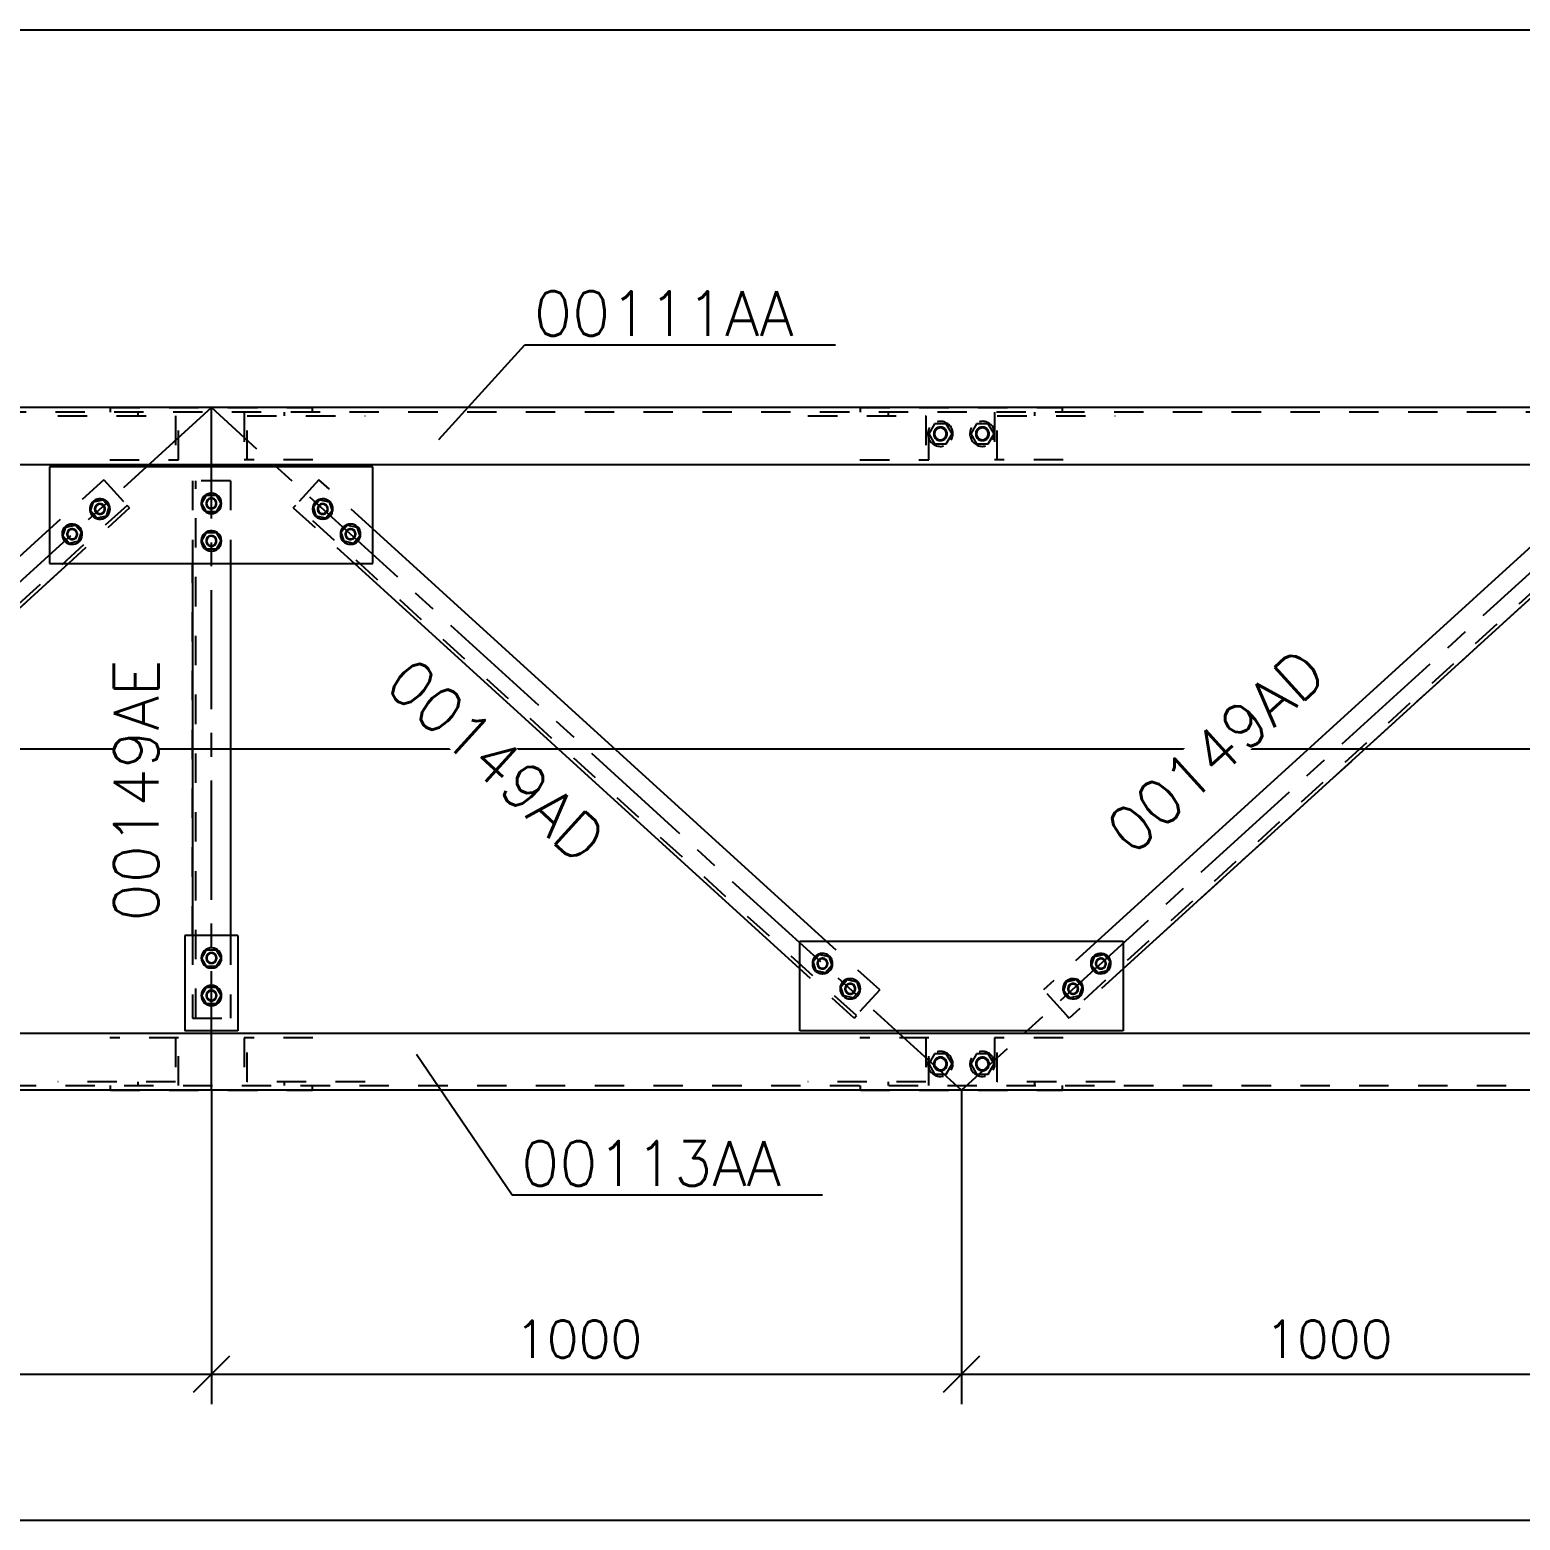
# Model space of a CAD drawing. Header units: millimetres. Extents: x 505 to 1346, y 20403 to 20997.
# Drawn here: x 629.3 to 728.6, y 20532.2 to 20631.6 of the extents above; entities that cross this region are included whole.
import ezdxf

# ---------------------------------------------------------------- set-up
doc = ezdxf.new("R2010")
doc.units = ezdxf.units.MM
doc.linetypes.add('CENTER', pattern=[12.7, 7.9375, -1.5875, 1.5875, -1.5875])
doc.linetypes.add('DXK_LINE_DOT2', pattern=[3.9198, 1.9599, -1.9599])
doc.styles.add('RomanS', font='ROMANS__.TTF', dxfattribs={"height": 0.2})

# ---------------------------------------------------------------- blocks, each defined once
blk = doc.blocks.new('Part-110200292-57752 - 57739')
at = {"color": 3, "linetype": 'Continuous'}
for p, q in [((1036.043, 20606.406), (550.048, 20606.406)), ((1035.618, 20602.596), (550.467, 20602.596))]:
    blk.add_line(p, q, dxfattribs=at)
at = {"color": 7, "linetype": 'DXK_LINE_DOT2'}
blk.add_line((1036.718, 20606.091), (549.367, 20606.091), dxfattribs=at)
blk = doc.blocks.new('Part-110200292-57756 - 57739')
at = {"color": 7, "linetype": 'DXK_LINE_DOT2'}
for p, q in [((631.178, 20605.856), (639.03, 20605.856)), ((636.537, 20605.856), (636.537, 20606.091)), ((639.03, 20605.856), (639.03, 20602.916)), ((639.229, 20602.916), (639.229, 20606.091)), ((634.645, 20602.916), (639.229, 20602.916))]:
    blk.add_line(p, q, dxfattribs=at)
blk = doc.blocks.new('Part-110200292-57757 - 57739')
at = {"color": 7, "linetype": 'DXK_LINE_DOT2'}
for p, q in [((643.598, 20606.091), (643.598, 20602.916)), ((643.797, 20602.916), (643.797, 20605.856)), ((643.797, 20605.856), (651.651, 20605.856)), ((646.29, 20605.856), (646.29, 20606.091)), ((648.184, 20602.916), (643.598, 20602.916))]:
    blk.add_line(p, q, dxfattribs=at)
blk = doc.blocks.new('Part-110200292-57758 - 57739')
at = {"color": 7, "linetype": 'DXK_LINE_DOT2'}
for p, q in [((681.176, 20605.856), (689.029, 20605.856)), ((686.536, 20605.856), (686.536, 20606.091)), ((689.029, 20605.856), (689.029, 20602.916)), ((689.228, 20602.916), (689.228, 20606.091)), ((684.643, 20602.916), (689.228, 20602.916))]:
    blk.add_line(p, q, dxfattribs=at)
blk = doc.blocks.new('Part-110200292-57759 - 57739')
at = {"color": 7, "linetype": 'DXK_LINE_DOT2'}
for p, q in [((693.598, 20606.091), (693.598, 20602.916)), ((693.797, 20602.916), (693.797, 20605.856)), ((693.797, 20605.856), (701.651, 20605.856)), ((696.29, 20605.856), (696.29, 20606.091)), ((698.184, 20602.916), (693.598, 20602.916))]:
    blk.add_line(p, q, dxfattribs=at)
blk = doc.blocks.new('Bolt-110200292-76316 - 57739')
at = {"color": 3, "linetype": 'Continuous'}
for p, q in [((689.615, 20563.332), (689.225, 20562.658)), ((689.225, 20562.658), (689.614, 20561.983)), ((690.394, 20563.331), (689.615, 20563.332)), ((690.393, 20561.982), (690.783, 20562.656)), ((690.783, 20562.656), (690.394, 20563.331)), ((692.415, 20563.329), (692.025, 20562.655)), ((692.025, 20562.655), (692.414, 20561.98)), ((693.194, 20563.329), (692.415, 20563.329)), ((693.193, 20561.979), (693.583, 20562.653)), ((693.583, 20562.653), (693.194, 20563.329)), ((689.614, 20561.983), (690.393, 20561.982)), ((692.414, 20561.98), (693.193, 20561.979))]:
    blk.add_line(p, q, dxfattribs=at)
at = {"color": 3, "linetype": 'DXK_LINE_DOT2'}
for p, q in [((689.615, 20563.332), (689.225, 20562.658)), ((689.225, 20562.658), (689.614, 20561.983)), ((690.394, 20563.331), (689.615, 20563.332)), ((690.392, 20561.982), (690.782, 20562.656)), ((690.782, 20562.656), (690.394, 20563.331)), ((692.415, 20563.329), (692.025, 20562.655)), ((692.025, 20562.655), (692.414, 20561.98)), ((693.194, 20563.328), (692.415, 20563.329)), ((693.192, 20561.98), (693.582, 20562.653)), ((693.582, 20562.653), (693.194, 20563.328)), ((689.614, 20561.983), (690.392, 20561.982)), ((692.414, 20561.98), (693.192, 20561.98))]:
    blk.add_line(p, q, dxfattribs=at)
for centre, radius, start, end in [((690.004, 20562.657), 0.834, 149.94348, 329.94348), ((690.004, 20562.657), 0.834, 329.94348, 149.94348), ((690.004, 20562.657), 0.45, 89.94348, 269.94348), ((690.004, 20562.657), 0.397, 149.94348, 329.94348), ((690.004, 20562.657), 0.397, 329.94348, 149.94348), ((690.004, 20562.657), 0.45, 269.94348, 89.94348), ((692.804, 20562.654), 0.834, 149.94348, 329.94348), ((692.804, 20562.654), 0.834, 329.94348, 149.94348), ((692.804, 20562.654), 0.45, 89.94348, 269.94348), ((692.804, 20562.654), 0.397, 149.94348, 329.94348), ((692.804, 20562.654), 0.397, 329.94348, 149.94348), ((692.804, 20562.654), 0.45, 269.94348, 89.94348)]:
    blk.add_arc(centre, radius, start, end, dxfattribs=at)
at = {"color": 3, "linetype": 'Continuous'}
for centre, radius, start, end in [((690.004, 20562.657), 0.45, 107.94348, 287.94348), ((690.004, 20562.657), 0.45, 107.94348, 287.94348), ((690.004, 20562.657), 0.397, 359.94348, 179.94348), ((690.004, 20562.657), 0.397, 179.94348, 359.94348), ((690.004, 20562.657), 0.45, 287.94348, 107.94348), ((690.004, 20562.657), 0.45, 287.94348, 107.94348), ((692.804, 20562.654), 0.45, 107.94348, 287.94348), ((692.804, 20562.654), 0.45, 107.94348, 287.94348), ((692.804, 20562.654), 0.397, 359.94348, 179.94348), ((692.804, 20562.654), 0.397, 179.94348, 359.94348), ((692.804, 20562.654), 0.45, 287.94348, 107.94348), ((692.804, 20562.654), 0.45, 287.94348, 107.94348)]:
    blk.add_arc(centre, radius, start, end, dxfattribs=at)
blk = doc.blocks.new('Bolt-110200292-58072 - 57739')
at = {"color": 3, "linetype": 'Continuous'}
for p, q in [((640.77, 20600.018), (641.09, 20600.574)), ((641.09, 20600.574), (641.732, 20600.574)), ((641.732, 20600.574), (642.052, 20600.018)), ((641.09, 20599.463), (640.77, 20600.018)), ((641.732, 20599.463), (641.09, 20599.463)), ((642.052, 20600.018), (641.732, 20599.463)), ((640.77, 20597.518), (641.09, 20598.074)), ((641.09, 20596.963), (640.77, 20597.518)), ((641.09, 20598.074), (641.732, 20598.074)), ((641.732, 20598.074), (642.052, 20597.518)), ((642.052, 20597.518), (641.732, 20596.963)), ((641.732, 20596.963), (641.09, 20596.963))]:
    blk.add_line(p, q, dxfattribs=at)
at = {"color": 3, "linetype": 'DXK_LINE_DOT2'}
for p, q in [((640.77, 20600.018), (641.091, 20600.573)), ((641.091, 20600.573), (641.731, 20600.573)), ((641.731, 20600.573), (642.052, 20600.018)), ((641.091, 20599.463), (640.77, 20600.018)), ((641.731, 20599.463), (641.091, 20599.463)), ((642.052, 20600.018), (641.731, 20599.463)), ((640.77, 20597.518), (641.091, 20598.073)), ((641.091, 20596.963), (640.77, 20597.518)), ((641.091, 20598.073), (641.731, 20598.073)), ((641.731, 20598.073), (642.052, 20597.518)), ((642.052, 20597.518), (641.731, 20596.963)), ((641.731, 20596.963), (641.091, 20596.963))]:
    blk.add_line(p, q, dxfattribs=at)
at = {"color": 3, "linetype": 'Continuous'}
for centre, radius, start, end in [((641.411, 20600.018), 0.675, 30, 210), ((641.411, 20600.018), 0.675, 0, 180), ((641.411, 20600.018), 0.675, 210, 30), ((641.411, 20600.018), 0.35, 90, 270), ((641.411, 20600.018), 0.317, 30, 210), ((641.411, 20600.018), 0.35, 270, 90), ((641.411, 20600.018), 0.675, 180, 0), ((641.411, 20600.018), 0.317, 210, 30), ((641.411, 20597.518), 0.675, 30, 210), ((641.411, 20597.518), 0.675, 0, 180), ((641.411, 20597.518), 0.675, 180, 0), ((641.411, 20597.518), 0.675, 210, 30), ((641.411, 20597.518), 0.35, 90, 270), ((641.411, 20597.518), 0.317, 30, 210), ((641.411, 20597.518), 0.317, 210, 30), ((641.411, 20597.518), 0.35, 270, 90)]:
    blk.add_arc(centre, radius, start, end, dxfattribs=at)
at = {"color": 3, "linetype": 'DXK_LINE_DOT2'}
for centre, radius, start, end in [((641.411, 20600.018), 0.35, 72, 252), ((641.411, 20600.018), 0.317, 0, 180), ((641.411, 20600.018), 0.35, 252, 72), ((641.411, 20600.018), 0.317, 180, 0), ((641.411, 20597.518), 0.35, 72, 252), ((641.411, 20597.518), 0.317, 0, 180), ((641.411, 20597.518), 0.317, 180, 0), ((641.411, 20597.518), 0.35, 252, 72)]:
    blk.add_arc(centre, radius, start, end, dxfattribs=at)
blk = doc.blocks.new('Part-110200292-57777 - 57739')
at = {"color": 7, "linetype": 'CENTER'}
blk.add_line((641.416, 20560.906), (641.416, 20606.406), dxfattribs=at)
at = {"color": 7, "linetype": 'DXK_LINE_DOT2'}
for p, q in [((640.146, 20601.518), (640.146, 20596.018)), ((640.146, 20601.518), (640.146, 20601.518)), ((642.686, 20601.518), (640.146, 20601.518)), ((640.381, 20565.716), (640.381, 20601.518)), ((642.686, 20601.518), (642.686, 20596.018)), ((640.146, 20571.216), (640.146, 20596.018)), ((640.146, 20571.216), (640.146, 20565.716)), ((642.686, 20571.216), (642.686, 20565.716)), ((640.146, 20565.716), (640.146, 20565.716)), ((640.146, 20565.716), (642.686, 20565.716))]:
    blk.add_line(p, q, dxfattribs=at)
at = {"color": 3, "linetype": 'Continuous'}
for p, q in [((640.146, 20596.018), (640.146, 20571.216)), ((642.686, 20596.018), (642.686, 20571.216))]:
    blk.add_line(p, q, dxfattribs=at)
blk = doc.blocks.new('Part-110200292-57782 - 57739')
at = {"color": 7, "linetype": 'CENTER'}
blk.add_line((641.418, 20606.406), (591.417, 20560.906), dxfattribs=at)
at = {"color": 7, "linetype": 'DXK_LINE_DOT2'}
for p, q in [((634.242, 20601.593), (630.633, 20598.309)), ((634.242, 20601.593), (635.793, 20599.888)), ((635.793, 20599.888), (598.433, 20565.891)), ((635.951, 20599.714), (631.889, 20596.018)), ((635.951, 20599.714), (635.793, 20599.888)), ((635.793, 20599.888), (635.793, 20599.888)), ((635.951, 20599.714), (635.951, 20599.714)), ((631.889, 20596.018), (602.196, 20568.997)), ((600.55, 20570.934), (596.881, 20567.595)), ((602.196, 20568.997), (598.591, 20565.717)), ((598.433, 20565.891), (596.881, 20567.595)), ((598.433, 20565.891), (598.591, 20565.717)), ((598.433, 20565.891), (598.433, 20565.891)), ((598.591, 20565.717), (598.591, 20565.717))]:
    blk.add_line(p, q, dxfattribs=at)
at = {"color": 3, "linetype": 'Continuous'}
for p, q in [((630.633, 20598.309), (600.55, 20570.934)), ((631.889, 20596.018), (602.196, 20568.997))]:
    blk.add_line(p, q, dxfattribs=at)
blk = doc.blocks.new('Part-110200292-57783 - 57739')
at = {"color": 7, "linetype": 'CENTER'}
blk.add_line((691.417, 20560.906), (641.416, 20606.406), dxfattribs=at)
at = {"color": 7, "linetype": 'DXK_LINE_DOT2'}
for p, q in [((648.583, 20601.601), (646.874, 20599.722)), ((652.184, 20598.324), (648.583, 20601.601)), ((646.874, 20599.722), (647.032, 20599.896)), ((646.874, 20599.722), (650.944, 20596.018)), ((684.404, 20565.888), (647.032, 20599.896)), ((685.955, 20567.593), (682.379, 20570.847)), ((684.245, 20565.714), (680.643, 20568.992)), ((685.955, 20567.593), (684.245, 20565.714)), ((684.245, 20565.714), (684.404, 20565.888)), ((684.245, 20565.714), (684.245, 20565.714)), ((684.404, 20565.888), (684.404, 20565.888))]:
    blk.add_line(p, q, dxfattribs=at)
at = {"color": 3, "linetype": 'Continuous'}
for p, q in [((682.379, 20570.847), (652.184, 20598.324)), ((680.643, 20568.992), (650.944, 20596.018))]:
    blk.add_line(p, q, dxfattribs=at)
blk = doc.blocks.new('Part-110200292-57784 - 57739')
at = {"color": 7, "linetype": 'CENTER'}
blk.add_line((741.418, 20606.406), (691.417, 20560.906), dxfattribs=at)
at = {"color": 7, "linetype": 'DXK_LINE_DOT2'}
for p, q in [((734.243, 20601.594), (730.635, 20598.311)), ((734.243, 20601.594), (735.794, 20599.889)), ((735.794, 20599.889), (698.433, 20565.891)), ((735.953, 20599.715), (731.889, 20596.018)), ((735.953, 20599.715), (735.794, 20599.889)), ((735.794, 20599.889), (735.794, 20599.889)), ((735.953, 20599.715), (735.953, 20599.715)), ((731.889, 20596.018), (702.196, 20568.997)), ((700.455, 20570.847), (696.881, 20567.595)), ((702.196, 20568.997), (698.591, 20565.717)), ((698.433, 20565.891), (696.881, 20567.595)), ((698.433, 20565.891), (698.591, 20565.717)), ((698.433, 20565.891), (698.433, 20565.891)), ((698.591, 20565.717), (698.591, 20565.717))]:
    blk.add_line(p, q, dxfattribs=at)
at = {"color": 3, "linetype": 'Continuous'}
for p, q in [((730.635, 20598.311), (700.455, 20570.847)), ((731.889, 20596.018), (702.196, 20568.997))]:
    blk.add_line(p, q, dxfattribs=at)
blk = doc.blocks.new('Part-110200292-57971 - 57739')
at = {"color": 7, "linetype": 'DXK_LINE_DOT2'}
for p, q in [((684.676, 20560.906), (684.676, 20561.221)), ((684.676, 20560.906), (698.146, 20560.906)), ((698.146, 20560.906), (698.146, 20561.221))]:
    blk.add_line(p, q, dxfattribs=at)
blk = doc.blocks.new('Part-110200292-57854 - 57739')
at = {"color": 7, "linetype": 'DXK_LINE_DOT2'}
for p, q in [((634.677, 20606.091), (634.677, 20606.406)), ((634.677, 20606.406), (648.146, 20606.406)), ((648.146, 20606.091), (648.146, 20606.406))]:
    blk.add_line(p, q, dxfattribs=at)
blk = doc.blocks.new('Part-110200292-57855 - 57739')
at = {"color": 7, "linetype": 'DXK_LINE_DOT2'}
for p, q in [((684.676, 20606.091), (684.676, 20606.406)), ((684.676, 20606.406), (698.146, 20606.406)), ((698.146, 20606.091), (698.146, 20606.406))]:
    blk.add_line(p, q, dxfattribs=at)
blk = doc.blocks.new('Part-110200292-57921 - 57739')
at = {"color": 3, "linetype": 'Continuous'}
for p, q in [((550.467, 20564.716), (1035.618, 20564.716)), ((1036.043, 20560.906), (550.048, 20560.906))]:
    blk.add_line(p, q, dxfattribs=at)
at = {"color": 7, "linetype": 'DXK_LINE_DOT2'}
blk.add_line((549.367, 20561.221), (1036.718, 20561.221), dxfattribs=at)
blk = doc.blocks.new('Part-110200292-57925 - 57739')
at = {"color": 7, "linetype": 'DXK_LINE_DOT2'}
for p, q in [((639.229, 20564.396), (634.645, 20564.396)), ((639.03, 20564.396), (639.03, 20561.456)), ((639.229, 20561.221), (639.229, 20564.396)), ((639.03, 20561.456), (631.178, 20561.456)), ((636.537, 20561.221), (636.537, 20561.456))]:
    blk.add_line(p, q, dxfattribs=at)
blk = doc.blocks.new('Part-110200292-57926 - 57739')
at = {"color": 7, "linetype": 'DXK_LINE_DOT2'}
for p, q in [((648.184, 20564.396), (643.598, 20564.396)), ((643.598, 20564.396), (643.598, 20561.221)), ((643.797, 20561.456), (643.797, 20564.396)), ((651.651, 20561.456), (643.797, 20561.456)), ((646.29, 20561.221), (646.29, 20561.456))]:
    blk.add_line(p, q, dxfattribs=at)
blk = doc.blocks.new('Part-110200292-57927 - 57739')
at = {"color": 7, "linetype": 'DXK_LINE_DOT2'}
for p, q in [((689.228, 20564.396), (684.643, 20564.396)), ((689.029, 20564.396), (689.029, 20561.456)), ((689.228, 20561.221), (689.228, 20564.396)), ((689.029, 20561.456), (681.176, 20561.456)), ((686.536, 20561.221), (686.536, 20561.456))]:
    blk.add_line(p, q, dxfattribs=at)
blk = doc.blocks.new('Part-110200292-57928 - 57739')
at = {"color": 7, "linetype": 'DXK_LINE_DOT2'}
for p, q in [((698.184, 20564.396), (693.598, 20564.396)), ((693.598, 20564.396), (693.598, 20561.221)), ((693.797, 20561.456), (693.797, 20564.396)), ((701.651, 20561.456), (693.797, 20561.456)), ((696.29, 20561.221), (696.29, 20561.456))]:
    blk.add_line(p, q, dxfattribs=at)
blk = doc.blocks.new('Part-110200292-57970 - 57739')
at = {"color": 7, "linetype": 'DXK_LINE_DOT2'}
for p, q in [((634.677, 20560.906), (634.677, 20561.221)), ((634.677, 20560.906), (648.146, 20560.906)), ((648.146, 20560.906), (648.146, 20561.221))]:
    blk.add_line(p, q, dxfattribs=at)
blk = doc.blocks.new('Part-110200292-58048 - 57739')
at = {"color": 3, "linetype": 'Continuous'}
for p, q in [((643.186, 20571.216), (639.646, 20571.216)), ((639.646, 20571.216), (639.646, 20564.866)), ((643.186, 20571.216), (643.186, 20564.866)), ((643.186, 20564.866), (639.646, 20564.866))]:
    blk.add_line(p, q, dxfattribs=at)
blk = doc.blocks.new('Bolt-110200292-58049 - 57739')
at = {"color": 3, "linetype": 'Continuous'}
for p, q in [((640.775, 20569.716), (641.095, 20570.271)), ((641.095, 20569.16), (640.775, 20569.716)), ((641.095, 20570.271), (641.737, 20570.271)), ((641.737, 20570.271), (642.057, 20569.716)), ((642.057, 20569.716), (641.737, 20569.16)), ((641.737, 20569.16), (641.095, 20569.16)), ((640.775, 20567.216), (641.095, 20567.771)), ((641.095, 20567.771), (641.737, 20567.771)), ((641.737, 20567.771), (642.057, 20567.216)), ((641.095, 20566.66), (640.775, 20567.216)), ((641.737, 20566.66), (641.095, 20566.66)), ((642.057, 20567.216), (641.737, 20566.66))]:
    blk.add_line(p, q, dxfattribs=at)
at = {"color": 3, "linetype": 'DXK_LINE_DOT2'}
for p, q in [((640.775, 20569.716), (641.096, 20570.271)), ((641.096, 20569.161), (640.775, 20569.716)), ((641.096, 20570.271), (641.736, 20570.271)), ((641.736, 20570.271), (642.057, 20569.716)), ((642.057, 20569.716), (641.736, 20569.161)), ((641.736, 20569.161), (641.096, 20569.161)), ((640.775, 20567.216), (641.096, 20567.771)), ((641.096, 20567.771), (641.736, 20567.771)), ((641.736, 20567.771), (642.057, 20567.216)), ((641.096, 20566.661), (640.775, 20567.216)), ((641.736, 20566.661), (641.096, 20566.661)), ((642.057, 20567.216), (641.736, 20566.661))]:
    blk.add_line(p, q, dxfattribs=at)
at = {"color": 3, "linetype": 'Continuous'}
for centre, radius, start, end in [((641.416, 20569.716), 0.675, 30, 210), ((641.416, 20569.716), 0.675, 0, 180), ((641.416, 20569.716), 0.675, 180, 0), ((641.416, 20569.716), 0.675, 210, 30), ((641.416, 20569.716), 0.35, 90, 270), ((641.416, 20569.716), 0.317, 30, 210), ((641.416, 20569.716), 0.317, 210, 30), ((641.416, 20569.716), 0.35, 270, 90), ((641.416, 20567.216), 0.675, 30, 210), ((641.416, 20567.216), 0.675, 0, 180), ((641.416, 20567.216), 0.675, 210, 30), ((641.416, 20567.216), 0.35, 90, 270), ((641.416, 20567.216), 0.317, 30, 210), ((641.416, 20567.216), 0.35, 270, 90), ((641.416, 20567.216), 0.675, 180, 0), ((641.416, 20567.216), 0.317, 210, 30)]:
    blk.add_arc(centre, radius, start, end, dxfattribs=at)
at = {"color": 3, "linetype": 'DXK_LINE_DOT2'}
for centre, radius, start, end in [((641.416, 20569.716), 0.35, 72, 252), ((641.416, 20569.716), 0.317, 0, 180), ((641.416, 20569.716), 0.317, 180, 0), ((641.416, 20569.716), 0.35, 252, 72), ((641.416, 20567.216), 0.35, 72, 252), ((641.416, 20567.216), 0.317, 0, 180), ((641.416, 20567.216), 0.35, 252, 72), ((641.416, 20567.216), 0.317, 180, 0)]:
    blk.add_arc(centre, radius, start, end, dxfattribs=at)
blk = doc.blocks.new('Part-110200292-58056 - 57739')
at = {"color": 3, "linetype": 'Continuous'}
for p, q in [((680.643, 20564.866), (680.643, 20570.847)), ((680.643, 20570.847), (702.196, 20570.847)), ((702.196, 20570.847), (702.196, 20564.866)), ((702.196, 20564.866), (680.643, 20564.866))]:
    blk.add_line(p, q, dxfattribs=at)
blk = doc.blocks.new('Bolt-110200292-58057 - 57739')
at = {"color": 3, "linetype": 'Continuous'}
for p, q in [((700.069, 20569.21), (700.264, 20569.821)), ((700.069, 20569.21), (700.264, 20569.821)), ((700.891, 20569.958), (700.264, 20569.821)), ((700.891, 20569.958), (701.322, 20569.484)), ((700.501, 20568.736), (700.069, 20569.21)), ((701.127, 20568.873), (700.501, 20568.736)), ((701.322, 20569.484), (701.127, 20568.873)), ((701.127, 20568.873), (701.322, 20569.484)), ((698.22, 20567.528), (698.415, 20568.139)), ((698.22, 20567.528), (698.415, 20568.139)), ((699.042, 20568.275), (698.415, 20568.139)), ((699.042, 20568.275), (699.473, 20567.801)), ((699.473, 20567.801), (699.278, 20567.19)), ((699.278, 20567.19), (699.473, 20567.801)), ((698.652, 20567.053), (698.22, 20567.528)), ((699.278, 20567.19), (698.652, 20567.053))]:
    blk.add_line(p, q, dxfattribs=at)
at = {"color": 3, "linetype": 'DXK_LINE_DOT2'}
for p, q in [((700.07, 20569.21), (700.264, 20569.821)), ((700.264, 20569.821), (700.891, 20569.958)), ((700.891, 20569.958), (701.322, 20569.484)), ((700.501, 20568.736), (700.07, 20569.21)), ((701.127, 20568.873), (700.501, 20568.736)), ((701.322, 20569.484), (701.127, 20568.873)), ((698.221, 20567.528), (698.415, 20568.138)), ((698.415, 20568.138), (699.042, 20568.275)), ((699.042, 20568.275), (699.473, 20567.801)), ((699.473, 20567.801), (699.278, 20567.19)), ((698.652, 20567.054), (698.221, 20567.528)), ((699.278, 20567.19), (698.652, 20567.054))]:
    blk.add_line(p, q, dxfattribs=at)
at = {"color": 3, "linetype": 'Continuous'}
for centre, radius, start, end in [((700.696, 20569.347), 0.675, 132.3017, 312.3017), ((700.696, 20569.347), 0.675, 162.3017, 342.3017), ((700.696, 20569.347), 0.675, 342.3017, 162.3017), ((700.696, 20569.347), 0.675, 312.3017, 132.3017), ((700.696, 20569.347), 0.35, 42.3017, 222.3017), ((700.696, 20569.347), 0.317, 342.3017, 162.3017), ((700.696, 20569.347), 0.35, 222.3017, 42.3017), ((700.696, 20569.347), 0.317, 162.3017, 342.3017), ((698.847, 20567.664), 0.675, 132.3017, 312.3017), ((698.847, 20567.664), 0.675, 162.3017, 342.3017), ((698.847, 20567.664), 0.675, 342.3017, 162.3017), ((698.847, 20567.664), 0.675, 312.3017, 132.3017), ((698.847, 20567.664), 0.35, 42.3017, 222.3017), ((698.847, 20567.664), 0.317, 162.3017, 342.3017), ((698.847, 20567.664), 0.317, 342.3017, 162.3017), ((698.847, 20567.664), 0.35, 222.3017, 42.3017)]:
    blk.add_arc(centre, radius, start, end, dxfattribs=at)
at = {"color": 3, "linetype": 'DXK_LINE_DOT2'}
for centre, radius, start, end in [((700.696, 20569.347), 0.35, 24.3017, 204.3017), ((700.696, 20569.347), 0.317, 132.3017, 312.3017), ((700.696, 20569.347), 0.317, 312.3017, 132.3017), ((700.696, 20569.347), 0.35, 204.3017, 24.3017), ((698.847, 20567.664), 0.35, 24.3017, 204.3017), ((698.847, 20567.664), 0.35, 204.3017, 24.3017), ((698.847, 20567.664), 0.317, 132.3017, 312.3017), ((698.847, 20567.664), 0.317, 312.3017, 132.3017)]:
    blk.add_arc(centre, radius, start, end, dxfattribs=at)
blk = doc.blocks.new('Bolt-110200292-58058 - 57739')
at = {"color": 3, "linetype": 'Continuous'}
for p, q in [((681.516, 20569.484), (681.948, 20569.958)), ((681.948, 20569.958), (682.575, 20569.821)), ((682.575, 20569.821), (682.77, 20569.21)), ((681.711, 20568.873), (681.516, 20569.484)), ((682.338, 20568.736), (681.711, 20568.873)), ((682.77, 20569.21), (682.338, 20568.736)), ((683.365, 20567.801), (683.797, 20568.275)), ((683.56, 20567.19), (683.365, 20567.801)), ((683.797, 20568.275), (684.424, 20568.139)), ((684.424, 20568.139), (684.619, 20567.528)), ((684.187, 20567.053), (683.56, 20567.19)), ((684.619, 20567.528), (684.187, 20567.053))]:
    blk.add_line(p, q, dxfattribs=at)
at = {"color": 3, "linetype": 'DXK_LINE_DOT2'}
for p, q in [((681.517, 20569.484), (681.948, 20569.958)), ((681.948, 20569.958), (682.574, 20569.821)), ((682.574, 20569.821), (682.769, 20569.21)), ((681.712, 20568.873), (681.517, 20569.484)), ((682.338, 20568.736), (681.712, 20568.873)), ((682.769, 20569.21), (682.338, 20568.736)), ((683.366, 20567.801), (683.797, 20568.275)), ((683.561, 20567.19), (683.366, 20567.801)), ((683.797, 20568.275), (684.423, 20568.138)), ((684.423, 20568.138), (684.618, 20567.528)), ((684.187, 20567.054), (683.561, 20567.19)), ((684.618, 20567.528), (684.187, 20567.054))]:
    blk.add_line(p, q, dxfattribs=at)
at = {"color": 3, "linetype": 'Continuous'}
for centre, radius, start, end in [((682.143, 20569.347), 0.675, 77.69802, 257.69802), ((682.143, 20569.347), 0.675, 47.69802, 227.69802), ((682.143, 20569.347), 0.675, 227.69802, 47.69802), ((682.143, 20569.347), 0.35, 137.69802, 317.69802), ((682.143, 20569.347), 0.317, 77.69802, 257.69802), ((682.143, 20569.347), 0.35, 317.69802, 137.69802), ((682.143, 20569.347), 0.675, 257.69802, 77.69802), ((682.143, 20569.347), 0.317, 257.69802, 77.69802), ((683.992, 20567.664), 0.675, 77.69802, 257.69802), ((683.992, 20567.664), 0.675, 47.69802, 227.69802), ((683.992, 20567.664), 0.675, 227.69802, 47.69802), ((683.992, 20567.664), 0.35, 137.69802, 317.69802), ((683.992, 20567.664), 0.317, 77.69802, 257.69802), ((683.992, 20567.664), 0.35, 317.69802, 137.69802), ((683.992, 20567.664), 0.675, 257.69802, 77.69802), ((683.992, 20567.664), 0.317, 257.69802, 77.69802)]:
    blk.add_arc(centre, radius, start, end, dxfattribs=at)
at = {"color": 3, "linetype": 'DXK_LINE_DOT2'}
for centre, radius, start, end in [((682.143, 20569.347), 0.35, 119.69802, 299.69802), ((682.143, 20569.347), 0.317, 47.69802, 227.69802), ((682.143, 20569.347), 0.317, 227.69802, 47.69802), ((682.143, 20569.347), 0.35, 299.69802, 119.69802), ((683.992, 20567.664), 0.35, 119.69802, 299.69802), ((683.992, 20567.664), 0.317, 47.69802, 227.69802), ((683.992, 20567.664), 0.317, 227.69802, 47.69802), ((683.992, 20567.664), 0.35, 299.69802, 119.69802)]:
    blk.add_arc(centre, radius, start, end, dxfattribs=at)
blk = doc.blocks.new('Part-110200292-58070 - 57739')
at = {"color": 3, "linetype": 'Continuous'}
for p, q in [((652.184, 20602.448), (630.633, 20602.448)), ((630.633, 20602.448), (630.633, 20596.018)), ((652.184, 20596.018), (652.184, 20602.448)), ((630.633, 20596.018), (652.184, 20596.018))]:
    blk.add_line(p, q, dxfattribs=at)
blk = doc.blocks.new('Bolt-110200292-58071 - 57739')
at = {"color": 3, "linetype": 'Continuous'}
for p, q in [((648.209, 20599.786), (648.64, 20600.261)), ((648.404, 20599.175), (648.209, 20599.786)), ((648.64, 20600.261), (649.267, 20600.124)), ((649.462, 20599.513), (649.03, 20599.038)), ((649.267, 20600.124), (649.462, 20599.513)), ((649.03, 20599.038), (648.404, 20599.175)), ((650.058, 20598.104), (650.489, 20598.578)), ((650.489, 20598.578), (651.116, 20598.441)), ((651.116, 20598.441), (651.311, 20597.83)), ((650.253, 20597.492), (650.058, 20598.104)), ((650.879, 20597.356), (650.253, 20597.492)), ((651.311, 20597.83), (650.879, 20597.356))]:
    blk.add_line(p, q, dxfattribs=at)
at = {"color": 3, "linetype": 'DXK_LINE_DOT2'}
for p, q in [((648.209, 20599.786), (648.641, 20600.26)), ((648.404, 20599.175), (648.209, 20599.786)), ((648.641, 20600.26), (649.267, 20600.123)), ((649.461, 20599.513), (649.03, 20599.039)), ((649.267, 20600.123), (649.461, 20599.513)), ((649.03, 20599.039), (648.404, 20599.175)), ((650.058, 20598.103), (650.49, 20598.577)), ((650.49, 20598.577), (651.116, 20598.441)), ((651.116, 20598.441), (651.311, 20597.83)), ((650.253, 20597.493), (650.058, 20598.103)), ((650.879, 20597.356), (650.253, 20597.493)), ((651.311, 20597.83), (650.879, 20597.356))]:
    blk.add_line(p, q, dxfattribs=at)
at = {"color": 3, "linetype": 'Continuous'}
for centre, radius, start, end in [((648.835, 20599.649), 0.675, 77.69802, 257.69802), ((648.835, 20599.649), 0.675, 47.69802, 227.69802), ((648.835, 20599.649), 0.675, 227.69802, 47.69802), ((648.835, 20599.649), 0.35, 137.69802, 317.69802), ((648.835, 20599.649), 0.317, 77.69802, 257.69802), ((648.835, 20599.649), 0.35, 317.69802, 137.69802), ((648.835, 20599.649), 0.675, 257.69802, 77.69802), ((648.835, 20599.649), 0.317, 257.69802, 77.69802), ((650.684, 20597.967), 0.675, 77.69802, 257.69802), ((650.684, 20597.967), 0.675, 47.69802, 227.69802), ((650.684, 20597.967), 0.675, 227.69802, 47.69802), ((650.684, 20597.967), 0.675, 257.69802, 77.69802), ((650.684, 20597.967), 0.35, 137.69802, 317.69802), ((650.684, 20597.967), 0.317, 77.69802, 257.69802), ((650.684, 20597.967), 0.35, 317.69802, 137.69802), ((650.684, 20597.967), 0.317, 257.69802, 77.69802)]:
    blk.add_arc(centre, radius, start, end, dxfattribs=at)
at = {"color": 3, "linetype": 'DXK_LINE_DOT2'}
for centre, radius, start, end in [((648.835, 20599.649), 0.35, 119.69802, 299.69802), ((648.835, 20599.649), 0.317, 47.69802, 227.69802), ((648.835, 20599.649), 0.317, 227.69802, 47.69802), ((648.835, 20599.649), 0.35, 299.69802, 119.69802), ((650.684, 20597.967), 0.35, 119.69802, 299.69802), ((650.684, 20597.967), 0.317, 47.69802, 227.69802), ((650.684, 20597.967), 0.317, 227.69802, 47.69802), ((650.684, 20597.967), 0.35, 299.69802, 119.69802)]:
    blk.add_arc(centre, radius, start, end, dxfattribs=at)
blk = doc.blocks.new('Bolt-110200292-58073 - 57739')
at = {"color": 3, "linetype": 'Continuous'}
for p, q in [((633.355, 20599.513), (633.55, 20600.124)), ((633.355, 20599.513), (633.55, 20600.124)), ((633.787, 20599.038), (633.355, 20599.513)), ((634.177, 20600.261), (633.55, 20600.124)), ((634.177, 20600.261), (634.608, 20599.786)), ((634.608, 20599.786), (634.413, 20599.175)), ((634.413, 20599.175), (634.608, 20599.786)), ((631.506, 20597.83), (631.701, 20598.441)), ((631.506, 20597.83), (631.701, 20598.441)), ((632.328, 20598.578), (631.701, 20598.441)), ((632.328, 20598.578), (632.759, 20598.104)), ((634.413, 20599.175), (633.787, 20599.038)), ((631.938, 20597.356), (631.506, 20597.83)), ((632.564, 20597.492), (631.938, 20597.356)), ((632.759, 20598.104), (632.564, 20597.492)), ((632.564, 20597.492), (632.759, 20598.104))]:
    blk.add_line(p, q, dxfattribs=at)
at = {"color": 3, "linetype": 'DXK_LINE_DOT2'}
for p, q in [((633.356, 20599.513), (633.55, 20600.123)), ((633.787, 20599.039), (633.356, 20599.513)), ((633.55, 20600.123), (634.177, 20600.26)), ((634.177, 20600.26), (634.608, 20599.786)), ((634.608, 20599.786), (634.413, 20599.175)), ((631.507, 20597.83), (631.701, 20598.441)), ((631.701, 20598.441), (632.328, 20598.577)), ((632.328, 20598.577), (632.759, 20598.103)), ((634.413, 20599.175), (633.787, 20599.039)), ((631.938, 20597.356), (631.507, 20597.83)), ((632.564, 20597.493), (631.938, 20597.356)), ((632.759, 20598.103), (632.564, 20597.493))]:
    blk.add_line(p, q, dxfattribs=at)
at = {"color": 3, "linetype": 'Continuous'}
for centre, radius, start, end in [((633.982, 20599.649), 0.675, 342.3017, 162.3017), ((633.982, 20599.649), 0.675, 312.3017, 132.3017), ((633.982, 20599.649), 0.675, 132.3017, 312.3017), ((633.982, 20599.649), 0.675, 162.3017, 342.3017), ((633.982, 20599.649), 0.35, 42.3017, 222.3017), ((633.982, 20599.649), 0.317, 162.3017, 342.3017), ((633.982, 20599.649), 0.317, 342.3017, 162.3017), ((633.982, 20599.649), 0.35, 222.3017, 42.3017), ((632.133, 20597.967), 0.675, 132.3017, 312.3017), ((632.133, 20597.967), 0.675, 342.3017, 162.3017), ((632.133, 20597.967), 0.675, 312.3017, 132.3017), ((632.133, 20597.967), 0.675, 162.3017, 342.3017), ((632.133, 20597.967), 0.35, 42.3017, 222.3017), ((632.133, 20597.967), 0.317, 162.3017, 342.3017), ((632.133, 20597.967), 0.317, 342.3017, 162.3017), ((632.133, 20597.967), 0.35, 222.3017, 42.3017)]:
    blk.add_arc(centre, radius, start, end, dxfattribs=at)
at = {"color": 3, "linetype": 'DXK_LINE_DOT2'}
for centre, radius, start, end in [((633.982, 20599.649), 0.35, 24.3017, 204.3017), ((633.982, 20599.649), 0.35, 204.3017, 24.3017), ((633.982, 20599.649), 0.317, 132.3017, 312.3017), ((633.982, 20599.649), 0.317, 312.3017, 132.3017), ((632.133, 20597.967), 0.35, 24.3017, 204.3017), ((632.133, 20597.967), 0.35, 204.3017, 24.3017), ((632.133, 20597.967), 0.317, 132.3017, 312.3017), ((632.133, 20597.967), 0.317, 312.3017, 132.3017)]:
    blk.add_arc(centre, radius, start, end, dxfattribs=at)
blk = doc.blocks.new('Bolt-110200292-76310 - 57739')
at = {"color": 3, "linetype": 'Continuous'}
for p, q in [((689.614, 20605.329), (689.225, 20604.653)), ((690.393, 20605.329), (689.614, 20605.329)), ((690.783, 20604.655), (690.393, 20605.329)), ((692.414, 20605.331), (692.025, 20604.656)), ((693.193, 20605.332), (692.414, 20605.331)), ((693.583, 20604.658), (693.193, 20605.332)), ((689.225, 20604.653), (689.615, 20603.979)), ((690.394, 20603.98), (690.783, 20604.655)), ((692.025, 20604.656), (692.415, 20603.982)), ((693.194, 20603.983), (693.583, 20604.658)), ((689.615, 20603.979), (690.394, 20603.98)), ((692.415, 20603.982), (693.194, 20603.983))]:
    blk.add_line(p, q, dxfattribs=at)
at = {"color": 3, "linetype": 'DXK_LINE_DOT2'}
for p, q in [((689.614, 20605.328), (689.225, 20604.653)), ((690.392, 20605.329), (689.614, 20605.328)), ((690.782, 20604.655), (690.392, 20605.329)), ((692.414, 20605.331), (692.025, 20604.656)), ((693.192, 20605.332), (692.414, 20605.331)), ((693.582, 20604.658), (693.192, 20605.332)), ((689.225, 20604.653), (689.615, 20603.98)), ((690.394, 20603.98), (690.782, 20604.655)), ((692.025, 20604.656), (692.415, 20603.982)), ((693.194, 20603.983), (693.582, 20604.658)), ((689.615, 20603.98), (690.394, 20603.98)), ((692.415, 20603.982), (693.194, 20603.983))]:
    blk.add_line(p, q, dxfattribs=at)
for centre, radius, start, end in [((690.004, 20604.654), 0.834, 330.05652, 150.05652), ((692.804, 20604.657), 0.834, 330.05652, 150.05652), ((690.004, 20604.654), 0.834, 150.05652, 330.05652), ((690.004, 20604.654), 0.45, 90.05652, 270.05652), ((690.004, 20604.654), 0.397, 150.05652, 330.05652), ((690.004, 20604.654), 0.397, 330.05652, 150.05652), ((690.004, 20604.654), 0.45, 270.05652, 90.05652), ((692.804, 20604.657), 0.834, 150.05652, 330.05652), ((692.804, 20604.657), 0.45, 90.05652, 270.05652), ((692.804, 20604.657), 0.397, 150.05652, 330.05652), ((692.804, 20604.657), 0.397, 330.05652, 150.05652), ((692.804, 20604.657), 0.45, 270.05652, 90.05652)]:
    blk.add_arc(centre, radius, start, end, dxfattribs=at)
at = {"color": 3, "linetype": 'Continuous'}
for centre, radius, start, end in [((690.004, 20604.654), 0.45, 108.05652, 288.05652), ((690.004, 20604.654), 0.45, 108.05652, 288.05652), ((690.004, 20604.654), 0.397, 0.05652, 180.05652), ((690.004, 20604.654), 0.397, 180.05652, 0.05652), ((690.004, 20604.654), 0.45, 288.05652, 108.05652), ((690.004, 20604.654), 0.45, 288.05652, 108.05652), ((692.804, 20604.657), 0.45, 108.05652, 288.05652), ((692.804, 20604.657), 0.45, 108.05652, 288.05652), ((692.804, 20604.657), 0.397, 0.05652, 180.05652), ((692.804, 20604.657), 0.397, 180.05652, 0.05652), ((692.804, 20604.657), 0.45, 288.05652, 108.05652), ((692.804, 20604.657), 0.45, 288.05652, 108.05652)]:
    blk.add_arc(centre, radius, start, end, dxfattribs=at)
blk = doc.blocks.new('StraightDimension-110200292-63843 - 57739')
at = {"color": 7, "linetype": 'Continuous'}
blk.add_line((548.09, 20583.656), (1159.796, 20583.656), dxfattribs=at)
blk = doc.blocks.new('StraightDimension-110200292-70075 - 57739')
at = {"color": 7, "linetype": 'Continuous'}
blk.add_line((545.548, 20631.586), (1148.584, 20631.586), dxfattribs=at)
blk = doc.blocks.new('StraightDimension-110200292-63842 - 57739')
at = {"color": 7, "linetype": 'Continuous'}
blk.add_line((548.09, 20583.656), (1159.796, 20583.656), dxfattribs=at)
blk = doc.blocks.new('StraightDimension-110200292-64392 - 57739')
at = {"color": 7, "linetype": 'Continuous'}
for p, q in [((691.417, 20560.906), (691.417, 20539.976)), ((741.419, 20560.906), (741.419, 20539.976)), ((692.617, 20543.176), (690.217, 20540.776)), ((740.219, 20540.776), (742.619, 20543.176)), ((691.417, 20541.976), (741.419, 20541.976))]:
    blk.add_line(p, q, dxfattribs=at)
at = {"color": 0}
blk.add_wipeout([(721.693, 20542.576), (721.693, 20546.076), (711.142, 20546.076), (711.142, 20542.576)], dxfattribs=at)
at = {"color": 3, "style": 'RomanS'}
blk.add_text('1000', height=2.4772, dxfattribs=at).set_placement((711.642, 20543.076))
blk = doc.blocks.new('StraightDimension-110200292-64393 - 57739')
at = {"color": 7, "linetype": 'Continuous'}
for p, q in [((641.416, 20560.906), (641.416, 20539.976)), ((691.417, 20560.906), (691.417, 20539.976)), ((642.616, 20543.176), (640.216, 20540.776)), ((690.217, 20540.776), (692.617, 20543.176)), ((641.416, 20541.976), (691.417, 20541.976))]:
    blk.add_line(p, q, dxfattribs=at)
at = {"color": 0}
blk.add_wipeout([(671.692, 20542.576), (671.692, 20546.076), (661.141, 20546.076), (661.141, 20542.576)], dxfattribs=at)
at = {"color": 3, "style": 'RomanS'}
blk.add_text('1000', height=2.4772, dxfattribs=at).set_placement((661.641, 20543.076))
blk = doc.blocks.new('StraightDimension-110200292-64394 - 57739')
at = {"color": 7, "linetype": 'Continuous'}
for p, q in [((591.417, 20560.906), (591.417, 20539.976)), ((641.416, 20560.906), (641.416, 20539.976)), ((592.617, 20543.176), (590.217, 20540.776)), ((640.216, 20540.776), (642.616, 20543.176)), ((591.417, 20541.976), (641.416, 20541.976))]:
    blk.add_line(p, q, dxfattribs=at)
at = {"color": 0}
blk.add_wipeout([(621.692, 20542.576), (621.692, 20546.076), (611.141, 20546.076), (611.141, 20542.576)], dxfattribs=at)
at = {"color": 3, "style": 'RomanS'}
blk.add_text('1000', height=2.4772, dxfattribs=at).set_placement((611.641, 20543.076))
blk = doc.blocks.new('StraightDimension-110200292-64489 - 57739')
at = {"color": 7, "linetype": 'Continuous'}
blk.add_line((545.548, 20532.246), (1152.111, 20532.246), dxfattribs=at)
blk = doc.blocks.new('Mark-110200292-69381 - 57739')
at = {"color": 0}
blk.add_wipeout([(637.887, 20591.783), (634.887, 20591.783), (634.887, 20572.148), (637.887, 20572.148)], dxfattribs=at)
blk.add_wipeout([(637.887, 20591.783), (634.887, 20591.783), (634.887, 20572.148), (637.887, 20572.148)], dxfattribs=at)
at = {"color": 6, "style": 'RomanS'}
blk.add_text('00149AE', height=2.9727, rotation=90.00021, dxfattribs=at).set_placement((637.887, 20572.148))
blk = doc.blocks.new('Mark-110200292-69387 - 57739')
at = {"color": 0}
blk.add_wipeout([(717.522, 20589.845), (715.503, 20592.064), (700.773, 20578.659), (702.792, 20576.441)], dxfattribs=at)
blk.add_wipeout([(717.522, 20589.845), (715.503, 20592.064), (700.773, 20578.659), (702.792, 20576.441)], dxfattribs=at)
at = {"color": 6, "style": 'RomanS'}
blk.add_text('00149AD', height=2.9727, rotation=42.30147, dxfattribs=at).set_placement((702.792, 20576.441))
blk = doc.blocks.new('Mark-110200292-69386 - 57739')
at = {"color": 0}
blk.add_wipeout([(667.557, 20574.342), (669.576, 20576.56), (654.846, 20589.965), (652.827, 20587.746)], dxfattribs=at)
blk.add_wipeout([(667.557, 20574.342), (669.576, 20576.56), (654.846, 20589.965), (652.827, 20587.746)], dxfattribs=at)
at = {"color": 6, "style": 'RomanS'}
blk.add_text('00149AD', height=2.9727, rotation=-42.30147, dxfattribs=at).set_placement((652.827, 20587.746))
blk = doc.blocks.new('Mark-110200292-69547 - 57739')
at = {"color": 7, "linetype": 'Continuous'}
for p, q in [((656.563, 20604.272), (662.307, 20610.593)), ((662.307, 20610.593), (683.001, 20610.593))]:
    blk.add_line(p, q, dxfattribs=at)
at = {"color": 0}
blk.add_wipeout([(682.401, 20611.193), (682.401, 20614.193), (662.907, 20614.193), (662.907, 20611.193)], dxfattribs=at)
blk.add_wipeout([(682.401, 20611.193), (682.401, 20614.193), (662.907, 20614.193), (662.907, 20611.193)], dxfattribs=at)
at = {"color": 6, "style": 'RomanS'}
blk.add_text('00111AA', height=2.9727, dxfattribs=at).set_placement((662.907, 20611.193))
blk = doc.blocks.new('Mark-110200292-69549 - 57739')
at = {"color": 7, "linetype": 'Continuous'}
for p, q in [((655.082, 20563.316), (661.456, 20553.942)), ((661.456, 20553.942), (682.15, 20553.942))]:
    blk.add_line(p, q, dxfattribs=at)
at = {"color": 0}
blk.add_wipeout([(681.55, 20554.542), (681.55, 20557.542), (662.056, 20557.542), (662.056, 20554.542)], dxfattribs=at)
blk.add_wipeout([(681.55, 20554.542), (681.55, 20557.542), (662.056, 20557.542), (662.056, 20554.542)], dxfattribs=at)
at = {"color": 6, "style": 'RomanS'}
blk.add_text('00113AA', height=2.9727, dxfattribs=at).set_placement((662.056, 20554.542))

msp = doc.modelspace()

# ---------------------------------------------------------------- block references
for name in ['Part-110200292-57752 - 57739', 'Part-110200292-57782 - 57739', 'Part-110200292-57854 - 57739', 'Part-110200292-57777 - 57739', 'Part-110200292-57783 - 57739', 'Part-110200292-57855 - 57739', 'Part-110200292-57784 - 57739', 'Part-110200292-57756 - 57739', 'Part-110200292-57757 - 57739', 'Part-110200292-57758 - 57739', 'Bolt-110200292-76310 - 57739', 'Part-110200292-57759 - 57739', 'Part-110200292-58070 - 57739', 'Bolt-110200292-58073 - 57739', 'Bolt-110200292-58072 - 57739', 'Bolt-110200292-58071 - 57739', 'Part-110200292-58048 - 57739', 'Part-110200292-58056 - 57739', 'Bolt-110200292-58049 - 57739', 'Bolt-110200292-58058 - 57739', 'Bolt-110200292-58057 - 57739', 'Part-110200292-57921 - 57739', 'Part-110200292-57925 - 57739', 'Part-110200292-57926 - 57739', 'Part-110200292-57927 - 57739', 'Part-110200292-57928 - 57739', 'Bolt-110200292-76316 - 57739', 'Part-110200292-57970 - 57739', 'Part-110200292-57971 - 57739']:
    msp.add_blockref(name, (0, 0))

# ---------------------------------------------------------------- next in the draw order: block references
msp.add_blockref('StraightDimension-110200292-63843 - 57739', (0, 0))

# ---------------------------------------------------------------- next in the draw order: block references
for name in ['StraightDimension-110200292-70075 - 57739', 'StraightDimension-110200292-64392 - 57739']:
    msp.add_blockref(name, (0, 0))

# ---------------------------------------------------------------- next in the draw order: block references
for name in ['StraightDimension-110200292-63842 - 57739', 'StraightDimension-110200292-64393 - 57739']:
    msp.add_blockref(name, (0, 0))

# ---------------------------------------------------------------- next in the draw order: block references
msp.add_blockref('StraightDimension-110200292-64394 - 57739', (0, 0))

# ---------------------------------------------------------------- next in the draw order: block references
msp.add_blockref('StraightDimension-110200292-64489 - 57739', (0, 0))

# ---------------------------------------------------------------- next in the draw order: block references
for name in ['Mark-110200292-69547 - 57739', 'Mark-110200292-69381 - 57739', 'Mark-110200292-69387 - 57739', 'Mark-110200292-69386 - 57739', 'Mark-110200292-69549 - 57739']:
    msp.add_blockref(name, (0, 0))

doc.saveas('drawing.dxf')
